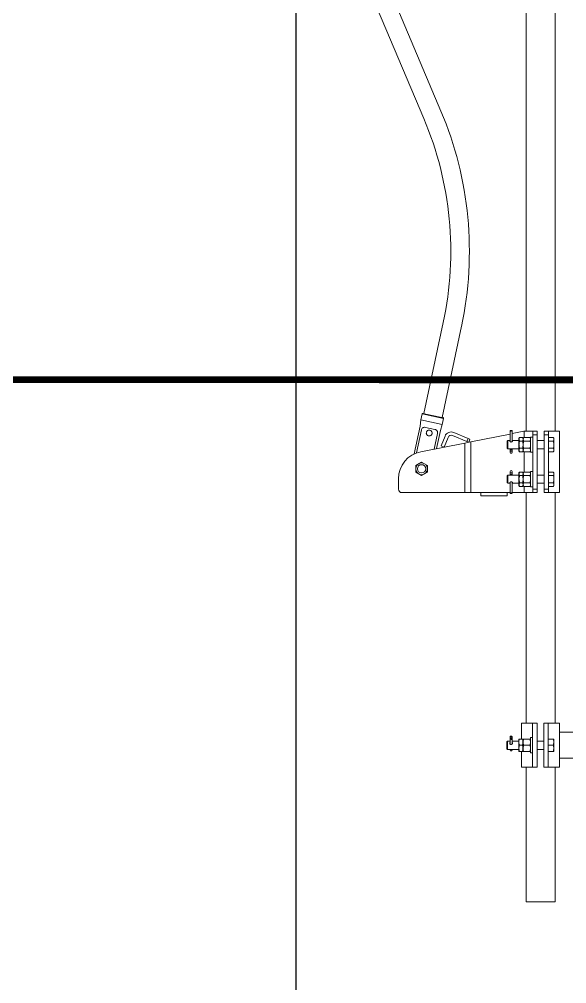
# Model space of a CAD drawing. Header units: millimetres. Extents: x -37020 to 35906, y -101 to 52234.
# Drawn here: x -282.773 to -281.98, y 324.527 to 325.925 of the extents above; entities that cross this region are included whole.
import ezdxf

# ---------------------------------------------------------------- set-up
doc = ezdxf.new("R2010")
doc.units = ezdxf.units.MM
doc.linetypes.add('ACAD_ISO04W100', pattern=[30, 24, -3, 0, -3])
doc.linetypes.add('TRAZO_Y_PUNTO2', pattern=[12.7, 6.35, -3.175, 0, -3.175])
doc.layers.add('Catenaria', color=2, linetype='Continuous')
doc.layers.add('ME-RIELES', color=240, linetype='TRAZO_Y_PUNTO2')

msp = doc.modelspace()

# ---------------------------------------------------------------- linework, layer by layer
at = {"color": 251, "linetype": 'Continuous', "lineweight": 15}
for p, q in [((-282.0385, 325.3281), (-282.0385, 326.3007)), ((-281.9963, 325.3281), (-281.9963, 326.2794)), ((-282.1867, 325.7815), (-282.3535, 326.1754)), ((-282.3178, 326.1604), (-282.1618, 325.7921)), ((-282.1866, 325.3538), (-282.1585, 325.4858)), ((-282.1321, 325.4802), (-282.1602, 325.3481)), ((-282.1912, 325.3445), (-282.1893, 325.3533)), ((-282.158, 325.3466), (-282.1893, 325.3533)), ((-282.1881, 325.3541), (-282.1588, 325.3478)), ((-282.1921, 325.3355), (-282.1912, 325.3445)), ((-282.1912, 325.3445), (-282.1599, 325.3378)), ((-282.158, 325.3466), (-282.1599, 325.3378)), ((-282.2007, 325.2953), (-282.1921, 325.3355)), ((-282.1973, 325.2967), (-282.1902, 325.33)), ((-282.1921, 325.3355), (-282.1921, 325.3355)), ((-282.1842, 325.3338), (-282.185, 325.334)), ((-282.1706, 325.3309), (-282.1842, 325.3338)), ((-282.1667, 325.325), (-282.1715, 325.3023)), ((-282.1698, 325.3308), (-282.1706, 325.3309)), ((-282.1683, 325.303), (-282.1627, 325.3292)), ((-282.1599, 325.3378), (-282.1627, 325.3292)), ((-282.1627, 325.3292), (-282.1627, 325.3292)), ((-282.1226, 325.3178), (-282.1431, 325.3263)), ((-282.0614, 325.313), (-282.0614, 325.329)), ((-282.0614, 325.313), (-282.0614, 325.329)), ((-282.0612, 325.3293), (-282.0589, 325.3293)), ((-282.0586, 325.313), (-282.0586, 325.329)), ((-282.0586, 325.329), (-282.0586, 325.313)), ((-282.0415, 325.3281), (-282.0586, 325.3247)), ((-282.0415, 325.3281), (-282.0312, 325.3281)), ((-282.041, 325.319), (-282.041, 325.3281)), ((-282.0312, 325.3281), (-282.0287, 325.3281)), ((-282.0287, 325.3231), (-282.0287, 325.3281)), ((-282.0287, 325.3281), (-282.0224, 325.3281)), ((-282.0224, 325.3281), (-282.0224, 325.3231)), ((-282.0124, 325.3231), (-282.0124, 325.3281)), ((-282.0124, 325.3281), (-282.006, 325.3281)), ((-282.006, 325.3281), (-282.0035, 325.3281)), ((-282.006, 325.3281), (-282.006, 325.3231)), ((-282.0035, 325.3281), (-281.9899, 325.3281)), ((-281.9899, 325.2392), (-281.9899, 325.3281)), ((-282.1912, 325.2984), (-282.1274, 325.3111)), ((-282.1559, 325.321), (-282.1617, 325.307)), ((-282.1573, 325.3051), (-282.1515, 325.3192)), ((-282.1449, 325.3219), (-282.1244, 325.3134)), ((-282.1187, 325.3128), (-282.1274, 325.3111)), ((-282.1274, 325.2392), (-282.1274, 325.3111)), ((-282.1244, 325.3134), (-282.1226, 325.3178)), ((-282.1216, 325.3122), (-282.1244, 325.3134)), ((-282.1226, 325.3178), (-282.1198, 325.3166)), ((-282.1198, 325.3166), (-282.1216, 325.3122)), ((-282.0614, 325.3241), (-282.1187, 325.3128)), ((-282.1187, 325.2392), (-282.1187, 325.3128)), ((-282.066, 325.3137), (-282.0651, 325.3147)), ((-282.066, 325.3036), (-282.066, 325.3137)), ((-282.0651, 325.3027), (-282.0651, 325.3147)), ((-282.0651, 325.3147), (-282.0614, 325.3147)), ((-282.0586, 325.3147), (-282.0487, 325.3147)), ((-282.0487, 325.3177), (-282.0479, 325.319)), ((-282.0487, 325.3164), (-282.0487, 325.3177)), ((-282.0487, 325.3164), (-282.0487, 325.3087)), ((-282.0435, 325.319), (-282.0479, 325.319)), ((-282.0435, 325.3138), (-282.0479, 325.3138)), ((-282.0435, 325.319), (-282.0427, 325.3177)), ((-282.0427, 325.3177), (-282.0419, 325.319)), ((-282.0427, 325.3177), (-282.0427, 325.3164)), ((-282.0427, 325.3164), (-282.0427, 325.3087)), ((-282.0419, 325.319), (-282.0327, 325.319)), ((-282.0419, 325.3138), (-282.0327, 325.3138)), ((-282.0327, 325.319), (-282.0319, 325.3177)), ((-282.0319, 325.2976), (-282.0319, 325.3197)), ((-282.0319, 325.3197), (-282.0287, 325.3197)), ((-282.0287, 325.3231), (-282.0287, 325.2442)), ((-282.0224, 325.3231), (-282.0287, 325.3231)), ((-282.0287, 325.2976), (-282.0287, 325.3197)), ((-282.0224, 325.3231), (-282.0224, 325.2442)), ((-282.0224, 325.3147), (-282.0124, 325.3147)), ((-282.0124, 325.3231), (-282.0124, 325.2442)), ((-282.006, 325.3231), (-282.0124, 325.3231)), ((-282.006, 325.3231), (-282.006, 325.2442)), ((-282.006, 325.319), (-281.9989, 325.319)), ((-282.006, 325.3138), (-281.9989, 325.3138)), ((-281.9989, 325.319), (-281.9981, 325.3177)), ((-281.9981, 325.3177), (-281.9981, 325.3164)), ((-281.9981, 325.3164), (-281.9981, 325.3087)), ((-282.1617, 325.307), (-282.1573, 325.3051)), ((-282.0651, 325.3027), (-282.066, 325.3036)), ((-282.0487, 325.3027), (-282.0651, 325.3027)), ((-282.0614, 325.3019), (-282.0614, 325.3027)), ((-282.0614, 325.3019), (-282.0614, 325.3027)), ((-282.0614, 325.3019), (-282.0614, 325.3018)), ((-282.0614, 325.3019), (-282.0614, 325.3019)), ((-282.0614, 325.2991), (-282.0614, 325.3019)), ((-282.0614, 325.2991), (-282.0614, 325.3019)), ((-282.0614, 325.3018), (-282.0612, 325.3016)), ((-282.0614, 325.2991), (-282.0614, 325.2991)), ((-282.0614, 325.2973), (-282.0614, 325.2991)), ((-282.0614, 325.2974), (-282.0614, 325.2991)), ((-282.0612, 325.3016), (-282.061, 325.3015)), ((-282.061, 325.3015), (-282.0608, 325.3014)), ((-282.0608, 325.3014), (-282.0605, 325.3014)), ((-282.0605, 325.3014), (-282.0602, 325.3013)), ((-282.0602, 325.3013), (-282.0599, 325.3013)), ((-282.0599, 325.3013), (-282.0596, 325.3014)), ((-282.0596, 325.3014), (-282.0593, 325.3014)), ((-282.0593, 325.3014), (-282.059, 325.3015)), ((-282.059, 325.3015), (-282.0588, 325.3016)), ((-282.0588, 325.3016), (-282.0587, 325.3018)), ((-282.0587, 325.3018), (-282.0586, 325.3019)), ((-282.0586, 325.3019), (-282.0586, 325.3027)), ((-282.0586, 325.3027), (-282.0586, 325.3019)), ((-282.0586, 325.3019), (-282.0586, 325.3019)), ((-282.0586, 325.2991), (-282.0586, 325.3019)), ((-282.0586, 325.3019), (-282.0586, 325.2991)), ((-282.0586, 325.2991), (-282.0586, 325.2991)), ((-282.0586, 325.2973), (-282.0586, 325.2991)), ((-282.0586, 325.2991), (-282.0586, 325.2974)), ((-282.0487, 325.3009), (-282.0487, 325.3087)), ((-282.0487, 325.2997), (-282.0487, 325.3009)), ((-282.0479, 325.2983), (-282.0487, 325.2997)), ((-282.0435, 325.3035), (-282.0479, 325.3035)), ((-282.0435, 325.2983), (-282.0479, 325.2983)), ((-282.0427, 325.2997), (-282.0435, 325.2983)), ((-282.0427, 325.3087), (-282.0427, 325.3009)), ((-282.0427, 325.3009), (-282.0427, 325.2997)), ((-282.0419, 325.2983), (-282.0427, 325.2997)), ((-282.0419, 325.3035), (-282.0327, 325.3035)), ((-282.0419, 325.2983), (-282.0327, 325.2983)), ((-282.041, 325.269), (-282.041, 325.2983)), ((-282.0319, 325.2997), (-282.0327, 325.2983)), ((-282.0287, 325.2976), (-282.0319, 325.2976)), ((-282.0124, 325.3027), (-282.0224, 325.3027)), ((-282.006, 325.3035), (-281.9989, 325.3035)), ((-282.006, 325.2983), (-281.9989, 325.2983)), ((-281.9981, 325.2997), (-281.9989, 325.2983)), ((-281.9981, 325.3087), (-281.9981, 325.3009)), ((-281.9981, 325.3009), (-281.9981, 325.2997)), ((-282.1984, 325.2786), (-282.1899, 325.2835)), ((-282.1899, 325.2835), (-282.1814, 325.2786)), ((-282.1984, 325.2688), (-282.1984, 325.2786)), ((-282.1814, 325.2786), (-282.1814, 325.2688)), ((-282.0614, 325.27), (-282.0614, 325.2682)), ((-282.0614, 325.2699), (-282.0614, 325.2682)), ((-282.0586, 325.27), (-282.0586, 325.2682)), ((-282.0586, 325.2682), (-282.0586, 325.2699)), ((-282.0479, 325.269), (-282.0487, 325.2677)), ((-282.0435, 325.269), (-282.0479, 325.269)), ((-282.0427, 325.2677), (-282.0435, 325.269)), ((-282.0419, 325.269), (-282.0427, 325.2677)), ((-282.0419, 325.269), (-282.0327, 325.269)), ((-282.0319, 325.2677), (-282.0327, 325.269)), ((-282.0287, 325.2697), (-282.0319, 325.2697)), ((-282.0319, 325.2697), (-282.0319, 325.2476)), ((-282.0287, 325.2697), (-282.0287, 325.2476)), ((-282.006, 325.269), (-281.9989, 325.269)), ((-281.9981, 325.2677), (-281.9989, 325.269)), ((-282.2234, 325.2442), (-282.2234, 325.2592)), ((-282.1899, 325.2639), (-282.1984, 325.2688)), ((-282.1814, 325.2688), (-282.1899, 325.2639)), ((-282.0651, 325.2647), (-282.066, 325.2637)), ((-282.066, 325.2637), (-282.066, 325.2536)), ((-282.0651, 325.2647), (-282.0651, 325.2527)), ((-282.0487, 325.2647), (-282.0651, 325.2647)), ((-282.0614, 325.2682), (-282.0614, 325.2654)), ((-282.0614, 325.2682), (-282.0614, 325.2654)), ((-282.0614, 325.2682), (-282.0614, 325.2682)), ((-282.0614, 325.2655), (-282.0612, 325.2657)), ((-282.0614, 325.2654), (-282.0614, 325.2655)), ((-282.0614, 325.2654), (-282.0614, 325.2647)), ((-282.0614, 325.2654), (-282.0614, 325.2647)), ((-282.0614, 325.2654), (-282.0614, 325.2654)), ((-282.0612, 325.2657), (-282.061, 325.2658)), ((-282.061, 325.2658), (-282.0608, 325.2659)), ((-282.0608, 325.2659), (-282.0605, 325.2659)), ((-282.0605, 325.2659), (-282.0602, 325.266)), ((-282.0602, 325.266), (-282.0599, 325.266)), ((-282.0599, 325.266), (-282.0596, 325.2659)), ((-282.0596, 325.2659), (-282.0593, 325.2659)), ((-282.0593, 325.2659), (-282.059, 325.2658)), ((-282.059, 325.2658), (-282.0588, 325.2657)), ((-282.0588, 325.2657), (-282.0587, 325.2655)), ((-282.0587, 325.2655), (-282.0586, 325.2654)), ((-282.0586, 325.2654), (-282.0586, 325.2682)), ((-282.0586, 325.2682), (-282.0586, 325.2654)), ((-282.0586, 325.2682), (-282.0586, 325.2682)), ((-282.0586, 325.2647), (-282.0586, 325.2654)), ((-282.0586, 325.2654), (-282.0586, 325.2647)), ((-282.0586, 325.2654), (-282.0586, 325.2654)), ((-282.0487, 325.2677), (-282.0487, 325.2664)), ((-282.0487, 325.2664), (-282.0487, 325.2587)), ((-282.0487, 325.2509), (-282.0487, 325.2587)), ((-282.0435, 325.2638), (-282.0479, 325.2638)), ((-282.0427, 325.2664), (-282.0427, 325.2677)), ((-282.0427, 325.2587), (-282.0427, 325.2664)), ((-282.0427, 325.2509), (-282.0427, 325.2587)), ((-282.0419, 325.2638), (-282.0327, 325.2638)), ((-282.0124, 325.2647), (-282.0224, 325.2647)), ((-282.006, 325.2638), (-281.9989, 325.2638)), ((-281.9981, 325.2664), (-281.9981, 325.2677)), ((-281.9981, 325.2587), (-281.9981, 325.2664)), ((-281.9981, 325.2509), (-281.9981, 325.2587)), ((-282.066, 325.2536), (-282.0651, 325.2527)), ((-282.0651, 325.2527), (-282.0614, 325.2527)), ((-282.0614, 325.2543), (-282.0614, 325.2383)), ((-282.0614, 325.2543), (-282.0614, 325.2383)), ((-282.0586, 325.2383), (-282.0586, 325.2543)), ((-282.0586, 325.2543), (-282.0586, 325.2383)), ((-282.0586, 325.2527), (-282.0487, 325.2527)), ((-282.0487, 325.2509), (-282.0487, 325.2497)), ((-282.0487, 325.2497), (-282.0479, 325.2483)), ((-282.0435, 325.2535), (-282.0479, 325.2535)), ((-282.0435, 325.2483), (-282.0479, 325.2483)), ((-282.0435, 325.2483), (-282.0427, 325.2497)), ((-282.0427, 325.2497), (-282.0427, 325.2509)), ((-282.0427, 325.2497), (-282.0419, 325.2483)), ((-282.0419, 325.2535), (-282.0327, 325.2535)), ((-282.0419, 325.2483), (-282.0327, 325.2483)), ((-282.041, 325.2392), (-282.041, 325.2483)), ((-282.0327, 325.2483), (-282.0319, 325.2497)), ((-282.0319, 325.2476), (-282.0287, 325.2476)), ((-282.0287, 325.2392), (-282.0287, 325.2442)), ((-282.0287, 325.2442), (-282.0224, 325.2442)), ((-282.0224, 325.2527), (-282.0124, 325.2527)), ((-282.0224, 325.2442), (-282.0224, 325.2392)), ((-282.0124, 325.2392), (-282.0124, 325.2442)), ((-282.0124, 325.2442), (-282.006, 325.2442)), ((-282.006, 325.2535), (-281.9989, 325.2535)), ((-282.006, 325.2483), (-281.9989, 325.2483)), ((-282.006, 325.2442), (-282.006, 325.2392)), ((-281.9989, 325.2483), (-281.9981, 325.2497)), ((-281.9981, 325.2497), (-281.9981, 325.2509)), ((-282.1274, 325.2392), (-282.2184, 325.2392)), ((-282.1187, 325.2392), (-282.1274, 325.2392)), ((-282.0614, 325.2392), (-282.1187, 325.2392)), ((-282.104, 325.2392), (-282.104, 325.2344)), ((-282.104, 325.2344), (-282.066, 325.2344)), ((-282.066, 325.2392), (-282.066, 325.2344)), ((-282.0612, 325.238), (-282.0589, 325.238)), ((-282.041, 325.2392), (-282.0586, 325.2392)), ((-282.041, 325.2392), (-282.0312, 325.2392)), ((-282.0385, 324.9049), (-282.0385, 325.2392)), ((-282.0312, 325.2392), (-282.0287, 325.2392)), ((-282.0224, 325.2392), (-282.0287, 325.2392)), ((-282.006, 325.2392), (-282.0124, 325.2392)), ((-282.006, 325.2392), (-282.0035, 325.2392)), ((-282.0035, 325.2392), (-281.9899, 325.2392)), ((-281.9963, 324.9049), (-281.9963, 325.2392)), ((-282.045, 324.9049), (-282.0225, 324.9049)), ((-282.045, 324.9049), (-282.045, 324.8821)), ((-282.0289, 324.9049), (-282.0289, 324.8414)), ((-282.0225, 324.9049), (-282.0225, 324.8414)), ((-282.0125, 324.9049), (-281.9901, 324.9049)), ((-282.0125, 324.9049), (-282.0125, 324.8414)), ((-282.0062, 324.9049), (-282.0062, 324.8414)), ((-281.9901, 324.9049), (-281.9901, 324.8414)), ((-281.9901, 324.8921), (-281.9526, 324.8921)), ((-282.0652, 324.8791), (-282.0662, 324.8781)), ((-282.0662, 324.8781), (-282.0662, 324.8681)), ((-282.0652, 324.8791), (-282.0652, 324.8671)), ((-282.0616, 324.8791), (-282.0652, 324.8791)), ((-282.0616, 324.8851), (-282.0616, 324.8827)), ((-282.0616, 324.8827), (-282.0616, 324.8748)), ((-282.0616, 324.8748), (-282.0616, 324.8827)), ((-282.059, 324.8848), (-282.0614, 324.8848)), ((-282.0614, 324.8828), (-282.0614, 324.8848)), ((-282.059, 324.8828), (-282.0614, 324.8828)), ((-282.0613, 324.886), (-282.059, 324.886)), ((-282.0613, 324.8825), (-282.059, 324.8825)), ((-282.059, 324.8828), (-282.059, 324.8848)), ((-282.0588, 324.8827), (-282.0588, 324.8851)), ((-282.0588, 324.8748), (-282.0588, 324.8827)), ((-282.0588, 324.8748), (-282.0588, 324.8827)), ((-282.0489, 324.8791), (-282.0588, 324.8791)), ((-282.0489, 324.8776), (-282.0489, 324.8821)), ((-282.0437, 324.8821), (-282.0481, 324.8821)), ((-282.0429, 324.8776), (-282.0429, 324.8821)), ((-282.0421, 324.8821), (-282.0329, 324.8821)), ((-282.0289, 324.8841), (-282.0321, 324.8841)), ((-282.0321, 324.8841), (-282.0321, 324.8621)), ((-282.0125, 324.8791), (-282.0225, 324.8791)), ((-282.0062, 324.8821), (-281.999, 324.8821)), ((-281.9982, 324.8776), (-281.9982, 324.8821)), ((-282.0662, 324.8681), (-282.0652, 324.8671)), ((-282.0652, 324.8671), (-282.0489, 324.8671)), ((-282.0616, 324.8671), (-282.0616, 324.8669)), ((-282.0616, 324.8671), (-282.0616, 324.8669)), ((-282.0616, 324.8669), (-282.0616, 324.8659)), ((-282.0616, 324.8669), (-282.0616, 324.8669)), ((-282.0616, 324.8669), (-282.0616, 324.8659)), ((-282.0588, 324.8669), (-282.0588, 324.8671)), ((-282.0588, 324.8671), (-282.0588, 324.8669)), ((-282.0588, 324.8659), (-282.0588, 324.8669)), ((-282.0588, 324.8669), (-282.0588, 324.8669)), ((-282.0588, 324.8669), (-282.0588, 324.8659)), ((-282.0489, 324.8776), (-282.0489, 324.8686)), ((-282.0489, 324.8686), (-282.0489, 324.8641)), ((-282.0437, 324.8731), (-282.0481, 324.8731)), ((-282.0437, 324.8641), (-282.0481, 324.8641)), ((-282.045, 324.8641), (-282.045, 324.8414)), ((-282.0429, 324.8686), (-282.0429, 324.8776)), ((-282.0429, 324.8641), (-282.0429, 324.8686)), ((-282.0421, 324.8731), (-282.0329, 324.8731)), ((-282.0421, 324.8641), (-282.0329, 324.8641)), ((-282.0225, 324.8671), (-282.0125, 324.8671)), ((-282.0062, 324.8731), (-281.999, 324.8731)), ((-282.0062, 324.8641), (-281.999, 324.8641)), ((-281.9982, 324.8686), (-281.9982, 324.8776)), ((-281.9982, 324.8641), (-281.9982, 324.8686)), ((-282.0321, 324.8621), (-282.0289, 324.8621)), ((-281.9901, 324.8541), (-281.9526, 324.8541)), ((-282.045, 324.8414), (-282.0225, 324.8414)), ((-282.0385, 324.6461), (-282.0385, 324.8414)), ((-282.0125, 324.8414), (-281.9901, 324.8414)), ((-281.9963, 324.6461), (-281.9963, 324.8414)), ((-282.0385, 324.6461), (-281.9963, 324.6461))]:
    msp.add_line(p, q, dxfattribs=at)
for radius in [0.0085, 0.006]:
    msp.add_circle((-282.1899, 325.2737), radius, dxfattribs=at)
for centre, radius, start, end in [((-282.6416, 325.5889), 0.521, 347.9537, 22.9537), ((-282.6416, 325.5889), 0.494, 347.9537, 22.9537), ((-282.1883, 325.3531), 0.001, 77.9537, 167.9537), ((-282.159, 325.3469), 0.001, 347.9537, 77.9537), ((-282.1469, 325.3173), 0.00976, 67.4159, 157.4159), ((-282.1469, 325.3173), 0.005, 67.4159, 157.4159), ((-282.1834, 325.2592), 0.04, 101.2108, 180), ((-282.06, 325.2943), 0.00502, 73.5357, 106.4643), ((-282.0612, 325.2974), 0.00023, 180, 190.9624), ((-282.06, 325.2976), 0.00145, 190.9624, 349.0376), ((-282.0588, 325.2974), 0.00023, 349.0376, 0), ((-282.06, 325.2697), 0.00145, 10.9624, 169.0376), ((-282.0612, 325.2699), 0.00023, 169.0376, 180), ((-282.0588, 325.2699), 0.00023, 0, 10.9624), ((-282.06, 325.273), 0.00502, 253.5357, 286.4643), ((-282.2184, 325.2442), 0.005, 180, 270), ((-282.0602, 324.8687), 0.00233, 232.408, 307.592), ((-282.0602, 324.8662), 0.00145, 190.9624, 349.0376), ((-282.0614, 324.8659), 0.00023, 180, 190.9624), ((-282.059, 324.8659), 0.00023, 349.0376, 0)]:
    msp.add_arc(centre, radius, start, end, dxfattribs=at)
at = {"color": 251, "linetype": 'Continuous', "lineweight": 15, "extrusion": (0, 0, -1)}
for centre, major_axis, ratio, start_param, end_param in [((-282.06, 325.3289), (0.00145, 0), 0.534873, 3.332922, 3.77896), ((-282.0612, 325.329), (0.00023, 0), 0.534873, 3.141593, 3.332922), ((-282.06, 325.3311), (0, -0.00289), 0.501149, -0.933429, 0.933429), ((-282.06, 325.3289), (0.00145, 0), 0.534873, -0.637368, -0.191329), ((-282.0588, 325.329), (0.00023, 0), 0.534873, -0.191329, 0)]:
    msp.add_ellipse(centre, major_axis=major_axis, ratio=ratio, start_param=start_param, end_param=end_param, dxfattribs=at)
at = {"color": 251, "linetype": 'Continuous', "lineweight": 15}
for centre, major_axis, ratio, start_param, end_param in [((-282.06, 325.2384), (0.00145, 0), 0.534873, 3.332922, 3.77896), ((-282.0612, 325.2383), (0.00023, 0), 0.534873, 3.141593, 3.332922), ((-282.06, 325.2362), (0, 0.00289), 0.501149, -0.933429, 0.933429), ((-282.06, 325.2384), (0.00145, 0), 0.534873, -0.637368, -0.191329), ((-282.0588, 325.2383), (0.00023, 0), 0.534873, -0.191329, 0), ((-282.0602, 324.8848), (0, 0.00212), 0.683289, 0.933429, 1.379467), ((-282.0614, 324.8851), (0, 0.000337), 0.683289, 1.379467, 3.141593), ((-282.0614, 324.8827), (0.00023, 0), 0.268541, 1.570796, 3.332922), ((-282.0602, 324.8828), (0.00145, 0), 0.268541, 3.332922, 3.77896), ((-282.0602, 324.886), (0.00145, 0), 0.002646, 0.637368, 2.504225), ((-282.0602, 324.884), (0, -0.00251), 0.578234, -0.933429, 0.933429), ((-282.0602, 324.8848), (0, -0.00212), 0.683289, 1.762125, 2.208164), ((-282.059, 324.8851), (0, 0.000337), 0.683289, 3.141593, 4.903718), ((-282.059, 324.8827), (0.00023, 0), 0.268541, -0.191329, 1.570796), ((-282.0602, 324.8828), (0.00145, 0), 0.268541, -0.637368, -0.191329)]:
    msp.add_ellipse(centre, major_axis=major_axis, ratio=ratio, start_param=start_param, end_param=end_param, dxfattribs=at)
for points, knots in [([(-282.1902, 325.33), (-282.19, 325.3306), (-282.1896, 325.3317), (-282.1884, 325.3331), (-282.1867, 325.3339), (-282.1855, 325.334), (-282.185, 325.334)], [0, 0, 0, 0, 0.241907, 0.499997, 0.758092, 1, 1, 1, 1]), ([(-282.1797, 325.3214), (-282.1803, 325.3216), (-282.1813, 325.3219), (-282.1825, 325.3232), (-282.1831, 325.3247), (-282.1831, 325.3264), (-282.1825, 325.328), (-282.1812, 325.3292), (-282.1796, 325.3299), (-282.1785, 325.3297), (-282.178, 325.3297)], [0, 0, 0, 0, 0.125, 0.249999, 0.375001, 0.500001, 0.625002, 0.750001, 0.874997, 1, 1, 1, 1]), ([(-282.178, 325.3297), (-282.1774, 325.3295), (-282.1764, 325.3292), (-282.1752, 325.3279), (-282.1746, 325.3263), (-282.1746, 325.3246), (-282.1753, 325.3231), (-282.1765, 325.3219), (-282.1781, 325.3212), (-282.1792, 325.3213), (-282.1797, 325.3214)], [0, 0, 0, 0, 0.125001, 0.25, 0.375, 0.500001, 0.625, 0.750001, 0.875002, 1, 1, 1, 1]), ([(-282.1698, 325.3308), (-282.1693, 325.3305), (-282.1683, 325.33), (-282.1671, 325.3285), (-282.1665, 325.3268), (-282.1666, 325.3256), (-282.1667, 325.325)], [0, 0, 0, 0, 0.241903, 0.5, 0.758093, 1, 1, 1, 1]), ([(-282.0614, 325.3144), (-282.0615, 325.3144), (-282.0615, 325.3144), (-282.0617, 325.3143), (-282.0619, 325.3142), (-282.062, 325.3141), (-282.062, 325.3139), (-282.062, 325.3138), (-282.062, 325.3136), (-282.0619, 325.3134), (-282.0617, 325.3132), (-282.0615, 325.313), (-282.0613, 325.3129), (-282.061, 325.3127), (-282.0607, 325.3126), (-282.0603, 325.3126), (-282.06, 325.3125), (-282.0597, 325.3126), (-282.0594, 325.3126), (-282.0591, 325.3127), (-282.0588, 325.3129), (-282.0586, 325.313), (-282.0583, 325.3132), (-282.0582, 325.3134), (-282.0581, 325.3136), (-282.058, 325.3138), (-282.058, 325.3139), (-282.0581, 325.3141), (-282.0582, 325.3142), (-282.0583, 325.3143), (-282.0585, 325.3144), (-282.0586, 325.3144), (-282.0586, 325.3144)], [0, 0, 0, 0, 0.003682, 0.039936, 0.076077, 0.113337, 0.148204, 0.184166, 0.217713, 0.25221, 0.286234, 0.321161, 0.356766, 0.393373, 0.429418, 0.466605, 0.501023, 0.536512, 0.56981, 0.604018, 0.638396, 0.673681, 0.709667, 0.746706, 0.782399, 0.81923, 0.85327, 0.888331, 0.92188, 0.956338, 0.991139, 1, 1, 1, 1]), ([(-282.0479, 325.319), (-282.0479, 325.3189), (-282.0481, 325.3187), (-282.0483, 325.3182), (-282.0485, 325.3176), (-282.0487, 325.3169), (-282.0487, 325.3166), (-282.0487, 325.3164)], [0, 0, 0, 0, 0.12856, 0.257217, 0.62628, 0.813145, 1, 1, 1, 1]), ([(-282.0487, 325.3164), (-282.0487, 325.3162), (-282.0486, 325.3157), (-282.0484, 325.3148), (-282.0481, 325.3142), (-282.0479, 325.3138)], [0, 0, 0, 0, 0.268407, 0.632373, 1, 1, 1, 1]), ([(-282.0487, 325.3087), (-282.0487, 325.3088), (-282.0487, 325.3093), (-282.0486, 325.3102), (-282.0485, 325.3114), (-282.0482, 325.3127), (-282.048, 325.3134), (-282.0479, 325.3138)], [0, 0, 0, 0, 0.0700556, 0.2998126, 0.5308313, 0.7650256, 1, 1, 1, 1]), ([(-282.0435, 325.319), (-282.0434, 325.3188), (-282.0431, 325.3183), (-282.0428, 325.3176), (-282.0427, 325.3169), (-282.0427, 325.3166), (-282.0427, 325.3164)], [0, 0, 0, 0, 0.257198, 0.62627, 0.81314, 1, 1, 1, 1]), ([(-282.0427, 325.3164), (-282.0427, 325.3162), (-282.0427, 325.3157), (-282.043, 325.3148), (-282.0433, 325.3142), (-282.0435, 325.3138)], [0, 0, 0, 0, 0.268407, 0.632373, 1, 1, 1, 1]), ([(-282.0427, 325.3087), (-282.0427, 325.3088), (-282.0427, 325.3093), (-282.0428, 325.3102), (-282.0429, 325.3114), (-282.0432, 325.3127), (-282.0434, 325.3134), (-282.0435, 325.3138)], [0, 0, 0, 0, 0.0700556, 0.2998126, 0.5308313, 0.7650256, 1, 1, 1, 1]), ([(-282.0419, 325.319), (-282.042, 325.3188), (-282.0422, 325.3184), (-282.0425, 325.3178), (-282.0427, 325.3171), (-282.0427, 325.3167), (-282.0427, 325.3164)], [0, 0, 0, 0, 0.247269, 0.495363, 0.746874, 1, 1, 1, 1]), ([(-282.0427, 325.3164), (-282.0427, 325.3164), (-282.0427, 325.3161), (-282.0426, 325.3157), (-282.0425, 325.315), (-282.0422, 325.3144), (-282.042, 325.314), (-282.0419, 325.3138)], [0, 0, 0, 0, 0.070056, 0.299813, 0.530831, 0.765026, 1, 1, 1, 1]), ([(-282.0419, 325.3138), (-282.042, 325.3134), (-282.0422, 325.3126), (-282.0425, 325.3113), (-282.0427, 325.31), (-282.0427, 325.3091), (-282.0427, 325.3087)], [0, 0, 0, 0, 0.247269, 0.495363, 0.746874, 1, 1, 1, 1]), ([(-282.0327, 325.319), (-282.0326, 325.3188), (-282.0324, 325.3184), (-282.0321, 325.3178), (-282.0319, 325.3171), (-282.0319, 325.3167), (-282.0319, 325.3164)], [0, 0, 0, 0, 0.247269, 0.495363, 0.746874, 1, 1, 1, 1]), ([(-282.0319, 325.3164), (-282.0319, 325.3164), (-282.0319, 325.3161), (-282.032, 325.3156), (-282.0321, 325.3151), (-282.0323, 325.3145), (-282.0326, 325.3141), (-282.0327, 325.3138)], [0, 0, 0, 0, 0.070059, 0.376588, 0.530821, 0.683101, 1, 1, 1, 1]), ([(-282.0327, 325.3138), (-282.0326, 325.3134), (-282.0324, 325.3126), (-282.0321, 325.3113), (-282.0319, 325.31), (-282.0319, 325.3091), (-282.0319, 325.3087)], [0, 0, 0, 0, 0.247269, 0.495363, 0.746874, 1, 1, 1, 1]), ([(-281.9981, 325.3164), (-281.9981, 325.3165), (-281.9981, 325.3168), (-281.9981, 325.3172), (-281.9983, 325.3178), (-281.9985, 325.3184), (-281.9988, 325.3188), (-281.9989, 325.319)], [0, 0, 0, 0, 0.070056, 0.300425, 0.53083, 0.765392, 1, 1, 1, 1]), ([(-281.9989, 325.3138), (-281.9988, 325.3141), (-281.9985, 325.3145), (-281.9983, 325.3151), (-281.9981, 325.3158), (-281.9981, 325.3162), (-281.9981, 325.3164)], [0, 0, 0, 0, 0.2477112, 0.4953655, 0.7477053, 1, 1, 1, 1]), ([(-281.9981, 325.3087), (-281.9981, 325.309), (-281.9981, 325.3097), (-281.9982, 325.3108), (-281.9984, 325.3118), (-281.9986, 325.3128), (-281.9988, 325.3135), (-281.9989, 325.3138)], [0, 0, 0, 0, 0.199457, 0.398929, 0.601454, 0.804007, 1, 1, 1, 1]), ([(-282.0479, 325.3035), (-282.048, 325.3039), (-282.0482, 325.3047), (-282.0485, 325.306), (-282.0487, 325.3073), (-282.0487, 325.3082), (-282.0487, 325.3087)], [0, 0, 0, 0, 0.247269, 0.495363, 0.746874, 1, 1, 1, 1]), ([(-282.0487, 325.3009), (-282.0487, 325.3009), (-282.0487, 325.3012), (-282.0486, 325.3016), (-282.0485, 325.3023), (-282.0482, 325.3029), (-282.048, 325.3033), (-282.0479, 325.3035)], [0, 0, 0, 0, 0.070056, 0.299813, 0.530831, 0.765026, 1, 1, 1, 1]), ([(-282.0479, 325.2983), (-282.048, 325.2985), (-282.0482, 325.2989), (-282.0485, 325.2995), (-282.0487, 325.3002), (-282.0487, 325.3006), (-282.0487, 325.3009)], [0, 0, 0, 0, 0.247269, 0.495363, 0.746874, 1, 1, 1, 1]), ([(-282.0435, 325.3035), (-282.0434, 325.3039), (-282.0432, 325.3047), (-282.0429, 325.306), (-282.0427, 325.3073), (-282.0427, 325.3082), (-282.0427, 325.3087)], [0, 0, 0, 0, 0.247711, 0.495365, 0.747705, 1, 1, 1, 1]), ([(-282.0427, 325.3009), (-282.0427, 325.3009), (-282.0427, 325.3012), (-282.0428, 325.3016), (-282.0429, 325.3023), (-282.0432, 325.3029), (-282.0434, 325.3033), (-282.0435, 325.3035)], [0, 0, 0, 0, 0.070056, 0.300425, 0.53083, 0.765392, 1, 1, 1, 1]), ([(-282.0435, 325.2983), (-282.0434, 325.2985), (-282.0432, 325.2989), (-282.0429, 325.2995), (-282.0427, 325.3002), (-282.0427, 325.3006), (-282.0427, 325.3009)], [0, 0, 0, 0, 0.247269, 0.495363, 0.746874, 1, 1, 1, 1]), ([(-282.0427, 325.3087), (-282.0427, 325.3085), (-282.0427, 325.308), (-282.0426, 325.3071), (-282.0425, 325.3059), (-282.0422, 325.3046), (-282.042, 325.3039), (-282.0419, 325.3035)], [0, 0, 0, 0, 0.070056, 0.299813, 0.530831, 0.765026, 1, 1, 1, 1]), ([(-282.0419, 325.3035), (-282.042, 325.3032), (-282.0423, 325.3027), (-282.0425, 325.302), (-282.0427, 325.3014), (-282.0427, 325.301), (-282.0427, 325.3009)], [0, 0, 0, 0, 0.257198, 0.62627, 0.81314, 1, 1, 1, 1]), ([(-282.0427, 325.3009), (-282.0427, 325.3006), (-282.0426, 325.3001), (-282.0424, 325.2992), (-282.0421, 325.2986), (-282.0419, 325.2983)], [0, 0, 0, 0, 0.268407, 0.632373, 1, 1, 1, 1]), ([(-282.0319, 325.3087), (-282.0319, 325.3085), (-282.0319, 325.308), (-282.032, 325.3071), (-282.0321, 325.3059), (-282.0324, 325.3046), (-282.0326, 325.3039), (-282.0327, 325.3035)], [0, 0, 0, 0, 0.070056, 0.299813, 0.530831, 0.765026, 1, 1, 1, 1]), ([(-282.0327, 325.3035), (-282.0326, 325.3032), (-282.0323, 325.3027), (-282.032, 325.302), (-282.0319, 325.3014), (-282.0319, 325.301), (-282.0319, 325.3009)], [0, 0, 0, 0, 0.257198, 0.62627, 0.81314, 1, 1, 1, 1]), ([(-282.0319, 325.3009), (-282.0319, 325.3006), (-282.0319, 325.3001), (-282.0322, 325.2992), (-282.0325, 325.2986), (-282.0327, 325.2983)], [0, 0, 0, 0, 0.268407, 0.632373, 1, 1, 1, 1]), ([(-281.9989, 325.3035), (-281.9987, 325.3041), (-281.9984, 325.3051), (-281.9982, 325.3065), (-281.9981, 325.3075), (-281.9981, 325.3083), (-281.9981, 325.3087)], [0, 0, 0, 0, 0.387945, 0.583937, 0.779906, 1, 1, 1, 1]), ([(-281.9981, 325.3009), (-281.9981, 325.3009), (-281.9981, 325.3012), (-281.9981, 325.3016), (-281.9983, 325.3023), (-281.9985, 325.3029), (-281.9988, 325.3033), (-281.9989, 325.3035)], [0, 0, 0, 0, 0.070056, 0.300425, 0.53083, 0.765392, 1, 1, 1, 1]), ([(-281.9989, 325.2983), (-281.9988, 325.2985), (-281.9985, 325.2989), (-281.9983, 325.2995), (-281.9981, 325.3002), (-281.9981, 325.3006), (-281.9981, 325.3009)], [0, 0, 0, 0, 0.247711, 0.495365, 0.747705, 1, 1, 1, 1]), ([(-282.0479, 325.269), (-282.048, 325.2688), (-282.0482, 325.2684), (-282.0485, 325.2678), (-282.0487, 325.2671), (-282.0487, 325.2667), (-282.0487, 325.2664)], [0, 0, 0, 0, 0.247269, 0.495363, 0.746874, 1, 1, 1, 1]), ([(-282.0435, 325.269), (-282.0434, 325.2688), (-282.0432, 325.2684), (-282.0429, 325.2678), (-282.0427, 325.2671), (-282.0427, 325.2667), (-282.0427, 325.2664)], [0, 0, 0, 0, 0.247269, 0.495363, 0.746874, 1, 1, 1, 1]), ([(-282.0427, 325.2664), (-282.0427, 325.2667), (-282.0426, 325.2672), (-282.0424, 325.2681), (-282.0421, 325.2687), (-282.0419, 325.269)], [0, 0, 0, 0, 0.268407, 0.632373, 1, 1, 1, 1]), ([(-282.0319, 325.2664), (-282.0319, 325.2667), (-282.0319, 325.2672), (-282.0322, 325.2681), (-282.0325, 325.2687), (-282.0327, 325.269)], [0, 0, 0, 0, 0.268407, 0.632373, 1, 1, 1, 1]), ([(-281.9989, 325.269), (-281.9988, 325.2688), (-281.9985, 325.2684), (-281.9983, 325.2678), (-281.9981, 325.2671), (-281.9981, 325.2667), (-281.9981, 325.2664)], [0, 0, 0, 0, 0.247711, 0.495365, 0.747705, 1, 1, 1, 1]), ([(-282.0487, 325.2664), (-282.0487, 325.2664), (-282.0487, 325.2661), (-282.0486, 325.2657), (-282.0485, 325.265), (-282.0482, 325.2644), (-282.048, 325.264), (-282.0479, 325.2638)], [0, 0, 0, 0, 0.070056, 0.299813, 0.530831, 0.765026, 1, 1, 1, 1]), ([(-282.0479, 325.2638), (-282.048, 325.2634), (-282.0482, 325.2626), (-282.0485, 325.2613), (-282.0487, 325.26), (-282.0487, 325.2591), (-282.0487, 325.2587)], [0, 0, 0, 0, 0.247269, 0.495363, 0.746874, 1, 1, 1, 1]), ([(-282.0487, 325.2587), (-282.0487, 325.2585), (-282.0487, 325.258), (-282.0486, 325.2571), (-282.0485, 325.2559), (-282.0482, 325.2546), (-282.048, 325.2539), (-282.0479, 325.2535)], [0, 0, 0, 0, 0.0700556, 0.2998126, 0.5308313, 0.7650256, 1, 1, 1, 1]), ([(-282.0427, 325.2664), (-282.0427, 325.2664), (-282.0427, 325.2661), (-282.0428, 325.2657), (-282.0429, 325.265), (-282.0432, 325.2644), (-282.0434, 325.264), (-282.0435, 325.2638)], [0, 0, 0, 0, 0.070056, 0.300425, 0.53083, 0.765392, 1, 1, 1, 1]), ([(-282.0435, 325.2638), (-282.0434, 325.2634), (-282.0432, 325.2626), (-282.0429, 325.2613), (-282.0427, 325.26), (-282.0427, 325.2591), (-282.0427, 325.2587)], [0, 0, 0, 0, 0.247711, 0.495365, 0.747705, 1, 1, 1, 1]), ([(-282.0427, 325.2587), (-282.0427, 325.2585), (-282.0427, 325.258), (-282.0428, 325.2571), (-282.0429, 325.2559), (-282.0432, 325.2546), (-282.0434, 325.2539), (-282.0435, 325.2535)], [0, 0, 0, 0, 0.0700556, 0.2998126, 0.5308313, 0.7650256, 1, 1, 1, 1]), ([(-282.0419, 325.2638), (-282.042, 325.2641), (-282.0423, 325.2646), (-282.0425, 325.2653), (-282.0427, 325.266), (-282.0427, 325.2663), (-282.0427, 325.2664)], [0, 0, 0, 0, 0.257198, 0.62627, 0.81314, 1, 1, 1, 1]), ([(-282.0427, 325.2587), (-282.0427, 325.2588), (-282.0427, 325.2593), (-282.0426, 325.2602), (-282.0425, 325.2614), (-282.0422, 325.2627), (-282.042, 325.2634), (-282.0419, 325.2638)], [0, 0, 0, 0, 0.070056, 0.299813, 0.530831, 0.765026, 1, 1, 1, 1]), ([(-282.0419, 325.2535), (-282.042, 325.2539), (-282.0422, 325.2547), (-282.0425, 325.256), (-282.0427, 325.2573), (-282.0427, 325.2582), (-282.0427, 325.2587)], [0, 0, 0, 0, 0.247269, 0.495363, 0.746874, 1, 1, 1, 1]), ([(-282.0327, 325.2638), (-282.0326, 325.2641), (-282.0323, 325.2646), (-282.032, 325.2653), (-282.0319, 325.266), (-282.0319, 325.2663), (-282.0319, 325.2664)], [0, 0, 0, 0, 0.257198, 0.62627, 0.81314, 1, 1, 1, 1]), ([(-282.0319, 325.2587), (-282.0319, 325.2588), (-282.0319, 325.2593), (-282.032, 325.2602), (-282.0321, 325.2614), (-282.0324, 325.2627), (-282.0326, 325.2634), (-282.0327, 325.2638)], [0, 0, 0, 0, 0.070056, 0.299813, 0.530831, 0.765026, 1, 1, 1, 1]), ([(-282.0327, 325.2535), (-282.0326, 325.2539), (-282.0324, 325.2547), (-282.0321, 325.256), (-282.0319, 325.2573), (-282.0319, 325.2582), (-282.0319, 325.2587)], [0, 0, 0, 0, 0.247269, 0.495363, 0.746874, 1, 1, 1, 1]), ([(-281.9981, 325.2664), (-281.9981, 325.2664), (-281.9981, 325.2661), (-281.9981, 325.2657), (-281.9983, 325.265), (-281.9985, 325.2644), (-281.9988, 325.264), (-281.9989, 325.2638)], [0, 0, 0, 0, 0.070056, 0.300425, 0.53083, 0.765392, 1, 1, 1, 1]), ([(-281.9989, 325.2638), (-281.9987, 325.2632), (-281.9984, 325.2622), (-281.9982, 325.2608), (-281.9981, 325.2598), (-281.9981, 325.259), (-281.9981, 325.2587)], [0, 0, 0, 0, 0.387945, 0.583937, 0.779906, 1, 1, 1, 1]), ([(-281.9981, 325.2587), (-281.9981, 325.2583), (-281.9981, 325.2576), (-281.9982, 325.2565), (-281.9984, 325.2555), (-281.9986, 325.2545), (-281.9988, 325.2538), (-281.9989, 325.2535)], [0, 0, 0, 0, 0.199457, 0.398929, 0.601454, 0.804007, 1, 1, 1, 1]), ([(-282.0614, 325.2529), (-282.0615, 325.2529), (-282.0615, 325.2529), (-282.0617, 325.253), (-282.0619, 325.2531), (-282.062, 325.2532), (-282.062, 325.2534), (-282.062, 325.2535), (-282.062, 325.2537), (-282.0619, 325.2539), (-282.0617, 325.2541), (-282.0615, 325.2543), (-282.0613, 325.2544), (-282.061, 325.2546), (-282.0607, 325.2547), (-282.0603, 325.2547), (-282.06, 325.2548), (-282.0597, 325.2547), (-282.0594, 325.2547), (-282.0591, 325.2546), (-282.0588, 325.2544), (-282.0586, 325.2543), (-282.0583, 325.2541), (-282.0582, 325.2539), (-282.0581, 325.2537), (-282.058, 325.2535), (-282.058, 325.2534), (-282.0581, 325.2532), (-282.0582, 325.2531), (-282.0583, 325.253), (-282.0585, 325.2529), (-282.0586, 325.2529), (-282.0586, 325.2529)], [0, 0, 0, 0, 0.003682, 0.039936, 0.076077, 0.113337, 0.148204, 0.184166, 0.217713, 0.25221, 0.286234, 0.321161, 0.356766, 0.393373, 0.429418, 0.466605, 0.501023, 0.536512, 0.56981, 0.604018, 0.638396, 0.673681, 0.709667, 0.746706, 0.782399, 0.81923, 0.85327, 0.888331, 0.92188, 0.956338, 0.991139, 1, 1, 1, 1]), ([(-282.0487, 325.2509), (-282.0487, 325.2511), (-282.0486, 325.2516), (-282.0484, 325.2525), (-282.0481, 325.2531), (-282.0479, 325.2535)], [0, 0, 0, 0, 0.268407, 0.632373, 1, 1, 1, 1]), ([(-282.0479, 325.2483), (-282.0479, 325.2484), (-282.0481, 325.2486), (-282.0483, 325.2491), (-282.0485, 325.2497), (-282.0487, 325.2504), (-282.0487, 325.2507), (-282.0487, 325.2509)], [0, 0, 0, 0, 0.12856, 0.257217, 0.62628, 0.813145, 1, 1, 1, 1]), ([(-282.0427, 325.2509), (-282.0427, 325.2511), (-282.0427, 325.2516), (-282.043, 325.2525), (-282.0433, 325.2531), (-282.0435, 325.2535)], [0, 0, 0, 0, 0.268407, 0.632373, 1, 1, 1, 1]), ([(-282.0435, 325.2483), (-282.0434, 325.2485), (-282.0431, 325.249), (-282.0428, 325.2497), (-282.0427, 325.2504), (-282.0427, 325.2507), (-282.0427, 325.2509)], [0, 0, 0, 0, 0.257198, 0.62627, 0.81314, 1, 1, 1, 1]), ([(-282.0427, 325.2509), (-282.0427, 325.2509), (-282.0427, 325.2512), (-282.0426, 325.2516), (-282.0425, 325.2523), (-282.0422, 325.2529), (-282.042, 325.2533), (-282.0419, 325.2535)], [0, 0, 0, 0, 0.070056, 0.299813, 0.530831, 0.765026, 1, 1, 1, 1]), ([(-282.0419, 325.2483), (-282.042, 325.2485), (-282.0422, 325.2489), (-282.0425, 325.2495), (-282.0427, 325.2502), (-282.0427, 325.2506), (-282.0427, 325.2509)], [0, 0, 0, 0, 0.247269, 0.495363, 0.746874, 1, 1, 1, 1]), ([(-282.0319, 325.2509), (-282.0319, 325.2509), (-282.0319, 325.2513), (-282.032, 325.2517), (-282.0321, 325.2522), (-282.0323, 325.2528), (-282.0326, 325.2532), (-282.0327, 325.2535)], [0, 0, 0, 0, 0.070059, 0.376588, 0.530821, 0.683101, 1, 1, 1, 1]), ([(-282.0327, 325.2483), (-282.0326, 325.2485), (-282.0324, 325.2489), (-282.0321, 325.2495), (-282.0319, 325.2502), (-282.0319, 325.2506), (-282.0319, 325.2509)], [0, 0, 0, 0, 0.247269, 0.495363, 0.746874, 1, 1, 1, 1]), ([(-281.9989, 325.2535), (-281.9988, 325.2532), (-281.9985, 325.2528), (-281.9983, 325.2522), (-281.9981, 325.2515), (-281.9981, 325.2511), (-281.9981, 325.2509)], [0, 0, 0, 0, 0.2477112, 0.4953655, 0.7477053, 1, 1, 1, 1]), ([(-281.9981, 325.2509), (-281.9981, 325.2508), (-281.9981, 325.2505), (-281.9981, 325.2501), (-281.9983, 325.2495), (-281.9985, 325.2489), (-281.9988, 325.2485), (-281.9989, 325.2483)], [0, 0, 0, 0, 0.070056, 0.300425, 0.53083, 0.765392, 1, 1, 1, 1]), ([(-282.0489, 324.8776), (-282.0488, 324.878), (-282.0488, 324.879), (-282.0486, 324.8805), (-282.0482, 324.8816), (-282.0481, 324.8821)], [0, 0, 0, 0, 0.268407, 0.632373, 1, 1, 1, 1]), ([(-282.0489, 324.8821), (-282.0489, 324.8821), (-282.0489, 324.8821), (-282.0488, 324.8821), (-282.0486, 324.8821), (-282.0484, 324.8821), (-282.0482, 324.8821), (-282.0481, 324.8821)], [0, 0, 0, 0, 0.070056, 0.299813, 0.530831, 0.765026, 1, 1, 1, 1]), ([(-282.0429, 324.8776), (-282.0429, 324.878), (-282.0429, 324.879), (-282.0432, 324.8805), (-282.0435, 324.8816), (-282.0437, 324.8821)], [0, 0, 0, 0, 0.268407, 0.632373, 1, 1, 1, 1]), ([(-282.0429, 324.8821), (-282.0429, 324.8821), (-282.0429, 324.8821), (-282.0429, 324.8821), (-282.0431, 324.8821), (-282.0433, 324.8821), (-282.0436, 324.8821), (-282.0437, 324.8821)], [0, 0, 0, 0, 0.070056, 0.299813, 0.530831, 0.765026, 1, 1, 1, 1]), ([(-282.0429, 324.8776), (-282.0429, 324.8777), (-282.0429, 324.8782), (-282.0428, 324.879), (-282.0426, 324.88), (-282.0424, 324.8811), (-282.0422, 324.8818), (-282.0421, 324.8821)], [0, 0, 0, 0, 0.070056, 0.299813, 0.530831, 0.765026, 1, 1, 1, 1]), ([(-282.0421, 324.8821), (-282.0422, 324.8821), (-282.0424, 324.8821), (-282.0427, 324.8821), (-282.0428, 324.8821), (-282.0428, 324.8821), (-282.0429, 324.8821)], [0, 0, 0, 0, 0.247269, 0.495363, 0.746874, 1, 1, 1, 1]), ([(-282.0321, 324.8776), (-282.0321, 324.8777), (-282.0321, 324.8783), (-282.0321, 324.8791), (-282.0323, 324.88), (-282.0325, 324.881), (-282.0327, 324.8816), (-282.0329, 324.8821)], [0, 0, 0, 0, 0.070059, 0.376588, 0.530821, 0.683101, 1, 1, 1, 1]), ([(-282.0329, 324.8821), (-282.0327, 324.8821), (-282.0325, 324.8821), (-282.0323, 324.8821), (-282.0321, 324.8821), (-282.0321, 324.8821), (-282.0321, 324.8821)], [0, 0, 0, 0, 0.2472686, 0.4953626, 0.746874, 1, 1, 1, 1]), ([(-281.999, 324.8821), (-281.9989, 324.8817), (-281.9987, 324.881), (-281.9984, 324.8799), (-281.9983, 324.8788), (-281.9982, 324.878), (-281.9982, 324.8776)], [0, 0, 0, 0, 0.2472686, 0.4953626, 0.746874, 1, 1, 1, 1]), ([(-281.9982, 324.8821), (-281.9982, 324.8821), (-281.9983, 324.8821), (-281.9984, 324.8821), (-281.9985, 324.8821), (-281.9987, 324.8821), (-281.9989, 324.8821), (-281.999, 324.8821), (-281.999, 324.8821)], [0, 0, 0, 0, 0.19903, 0.398926, 0.601147, 0.803999, 0.901978, 1, 1, 1, 1]), ([(-282.0602, 324.8742), (-282.0603, 324.8742), (-282.0605, 324.8742), (-282.0608, 324.8743), (-282.0611, 324.8744), (-282.0614, 324.8746), (-282.0616, 324.8748), (-282.0619, 324.8751), (-282.062, 324.8754), (-282.0621, 324.8757), (-282.0622, 324.876), (-282.0622, 324.8763), (-282.0621, 324.8765), (-282.062, 324.8768), (-282.0619, 324.877), (-282.0617, 324.8772), (-282.0616, 324.8772), (-282.0616, 324.8772)], [0, 0, 0, 0, 0.068185, 0.138424, 0.206589, 0.276604, 0.347191, 0.419719, 0.492019, 0.56656, 0.636312, 0.708255, 0.775366, 0.84438, 0.912446, 0.982318, 1, 1, 1, 1]), ([(-282.0588, 324.8772), (-282.0587, 324.8772), (-282.0587, 324.8772), (-282.0585, 324.877), (-282.0583, 324.8768), (-282.0582, 324.8765), (-282.0582, 324.8762), (-282.0582, 324.876), (-282.0582, 324.8757), (-282.0583, 324.8754), (-282.0585, 324.8751), (-282.0587, 324.8749), (-282.0589, 324.8746), (-282.0592, 324.8745), (-282.0595, 324.8743), (-282.0599, 324.8742), (-282.0601, 324.8742), (-282.0602, 324.8742)], [0, 0, 0, 0, 0.007353, 0.079304, 0.153361, 0.224729, 0.298371, 0.366432, 0.436535, 0.503615, 0.572511, 0.642094, 0.713546, 0.785744, 0.860107, 0.929006, 1, 1, 1, 1]), ([(-282.0481, 324.8731), (-282.0481, 324.8733), (-282.0482, 324.8737), (-282.0485, 324.8746), (-282.0487, 324.8756), (-282.0488, 324.8768), (-282.0489, 324.8773), (-282.0489, 324.8776)], [0, 0, 0, 0, 0.1285596, 0.257217, 0.6262796, 0.8131452, 1, 1, 1, 1]), ([(-282.0481, 324.8731), (-282.0482, 324.8726), (-282.0484, 324.8719), (-282.0486, 324.8709), (-282.0488, 324.8699), (-282.0488, 324.8691), (-282.0489, 324.8686)], [0, 0, 0, 0, 0.3298121, 0.4953835, 0.6598535, 1, 1, 1, 1]), ([(-282.0489, 324.8686), (-282.0489, 324.8685), (-282.0489, 324.868), (-282.0488, 324.8672), (-282.0486, 324.8662), (-282.0484, 324.8651), (-282.0482, 324.8645), (-282.0481, 324.8641)], [0, 0, 0, 0, 0.070056, 0.299813, 0.530831, 0.765026, 1, 1, 1, 1]), ([(-282.0481, 324.8641), (-282.0482, 324.8641), (-282.0484, 324.8641), (-282.0487, 324.8641), (-282.0488, 324.8641), (-282.0488, 324.8641), (-282.0489, 324.8641)], [0, 0, 0, 0, 0.247269, 0.495363, 0.746874, 1, 1, 1, 1]), ([(-282.0437, 324.8731), (-282.0435, 324.8735), (-282.0433, 324.8744), (-282.043, 324.8756), (-282.0429, 324.8768), (-282.0429, 324.8773), (-282.0429, 324.8776)], [0, 0, 0, 0, 0.257198, 0.626269, 0.812787, 1, 1, 1, 1]), ([(-282.0437, 324.8731), (-282.0435, 324.8727), (-282.0433, 324.872), (-282.0431, 324.8709), (-282.0429, 324.8698), (-282.0429, 324.869), (-282.0429, 324.8686)], [0, 0, 0, 0, 0.247269, 0.495363, 0.746874, 1, 1, 1, 1]), ([(-282.0429, 324.8686), (-282.0429, 324.8685), (-282.0429, 324.868), (-282.0429, 324.8672), (-282.0431, 324.8662), (-282.0433, 324.8651), (-282.0436, 324.8645), (-282.0437, 324.8641)], [0, 0, 0, 0, 0.070056, 0.299813, 0.530831, 0.765026, 1, 1, 1, 1]), ([(-282.0437, 324.8641), (-282.0435, 324.8641), (-282.0433, 324.8641), (-282.0431, 324.8641), (-282.0429, 324.8641), (-282.0429, 324.8641), (-282.0429, 324.8641)], [0, 0, 0, 0, 0.247269, 0.495363, 0.746874, 1, 1, 1, 1]), ([(-282.0421, 324.8731), (-282.0422, 324.8735), (-282.0424, 324.8742), (-282.0427, 324.8753), (-282.0428, 324.8765), (-282.0428, 324.8772), (-282.0429, 324.8776)], [0, 0, 0, 0, 0.247269, 0.495363, 0.746874, 1, 1, 1, 1]), ([(-282.0421, 324.8731), (-282.0421, 324.8729), (-282.0422, 324.8725), (-282.0425, 324.8716), (-282.0427, 324.8706), (-282.0428, 324.8695), (-282.0429, 324.8689), (-282.0429, 324.8686)], [0, 0, 0, 0, 0.128559, 0.257217, 0.626279, 0.812792, 1, 1, 1, 1]), ([(-282.0429, 324.8686), (-282.0429, 324.8684), (-282.0428, 324.868), (-282.0428, 324.867), (-282.0426, 324.8657), (-282.0422, 324.8646), (-282.0421, 324.8641)], [0, 0, 0, 0, 0.134092, 0.268456, 0.632398, 1, 1, 1, 1]), ([(-282.0429, 324.8641), (-282.0429, 324.8641), (-282.0429, 324.8641), (-282.0428, 324.8641), (-282.0426, 324.8641), (-282.0424, 324.8641), (-282.0422, 324.8641), (-282.0421, 324.8641)], [0, 0, 0, 0, 0.070059, 0.376588, 0.530821, 0.683101, 1, 1, 1, 1]), ([(-282.0329, 324.8731), (-282.0327, 324.8735), (-282.0325, 324.8742), (-282.0323, 324.8753), (-282.0321, 324.8765), (-282.0321, 324.8772), (-282.0321, 324.8776)], [0, 0, 0, 0, 0.247269, 0.495363, 0.746874, 1, 1, 1, 1]), ([(-282.0329, 324.8731), (-282.0328, 324.8729), (-282.0327, 324.8725), (-282.0324, 324.8716), (-282.0322, 324.8706), (-282.0321, 324.8695), (-282.0321, 324.8689), (-282.0321, 324.8686)], [0, 0, 0, 0, 0.128559, 0.257217, 0.626279, 0.812792, 1, 1, 1, 1]), ([(-282.0321, 324.8686), (-282.0321, 324.8684), (-282.0321, 324.868), (-282.0321, 324.867), (-282.0324, 324.8657), (-282.0327, 324.8646), (-282.0329, 324.8641)], [0, 0, 0, 0, 0.134092, 0.268456, 0.632398, 1, 1, 1, 1]), ([(-282.0321, 324.8641), (-282.0321, 324.8641), (-282.0321, 324.8641), (-282.0321, 324.8641), (-282.0323, 324.8641), (-282.0325, 324.8641), (-282.0328, 324.8641), (-282.0329, 324.8641)], [0, 0, 0, 0, 0.0700556, 0.2998126, 0.5308313, 0.7650256, 1, 1, 1, 1]), ([(-281.9982, 324.8776), (-281.9982, 324.8775), (-281.9982, 324.877), (-281.9983, 324.8762), (-281.9985, 324.8752), (-281.9987, 324.8741), (-281.9989, 324.8735), (-281.999, 324.8731)], [0, 0, 0, 0, 0.070056, 0.299813, 0.530831, 0.765026, 1, 1, 1, 1]), ([(-281.999, 324.8731), (-281.9989, 324.8727), (-281.9987, 324.872), (-281.9984, 324.8709), (-281.9983, 324.8698), (-281.9982, 324.869), (-281.9982, 324.8686)], [0, 0, 0, 0, 0.2472686, 0.4953626, 0.746874, 1, 1, 1, 1]), ([(-281.9982, 324.8686), (-281.9982, 324.8685), (-281.9982, 324.868), (-281.9983, 324.8672), (-281.9985, 324.8662), (-281.9987, 324.8651), (-281.9989, 324.8645), (-281.999, 324.8641)], [0, 0, 0, 0, 0.0700556, 0.2998126, 0.5308313, 0.7650256, 1, 1, 1, 1]), ([(-281.999, 324.8641), (-281.9989, 324.8641), (-281.9988, 324.8641), (-281.9985, 324.8641), (-281.9984, 324.8641), (-281.9983, 324.8641), (-281.9982, 324.8641), (-281.9982, 324.8641)], [0, 0, 0, 0, 0.195992, 0.395337, 0.59523, 0.797179, 1, 1, 1, 1])]:
    msp.add_open_spline(points, degree=3, knots=knots, dxfattribs=at)
at = {"layer": 'Catenaria', "color": 4, "linetype": 'ACAD_ISO04W100', "ltscale": 0.5}
msp.add_line((-282.3724, 331.2052), (-282.3724, 319.6692), dxfattribs=at)
at = {"layer": 'ME-RIELES', "color": 8, "ltscale": 0.1, "const_width": 0.01, "elevation": 0.2291}
msp.add_lwpolyline([(-342.3687, 325.4056), (58.431, 325.3871)], dxfattribs=at)

doc.saveas('drawing.dxf')
